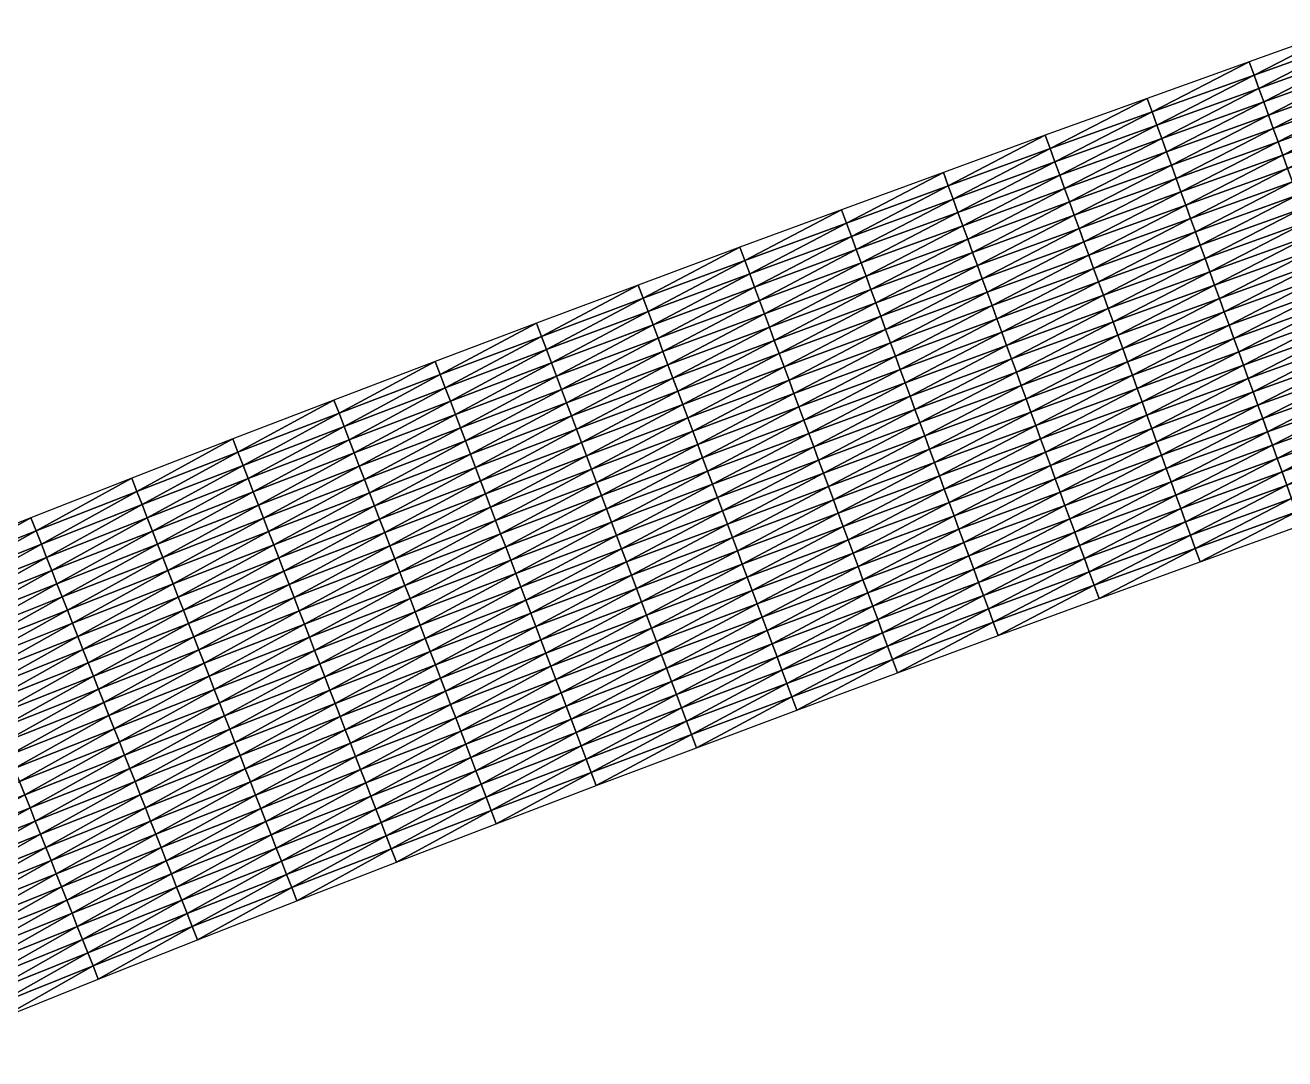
# Model space of a CAD drawing. Header units: metres. Extents: x 479979 to 482619, y 6959976 to 6961524.
# Drawn here: x 480986.1 to 481163.8, y 6960593.7 to 6960739.5 of the extents above; entities that cross this region are included whole.
import ezdxf

# ---------------------------------------------------------------- set-up
doc = ezdxf.new("R2010")
doc.units = ezdxf.units.M

msp = doc.modelspace()

# ---------------------------------------------------------------- meshes
at = {"layer": 'WORKING_PLATFORM_TOP'}
mesh = msp.add_polyface(dxfattribs=at)
corners = [(481155.229, 6960699.085, 7.966), (481169.57, 6960704.245, 7.894), (481168.895, 6960706.128, 7.9), (481154.55, 6960700.967, 7.973), (481168.219, 6960708.01, 7.907), (481153.871, 6960702.848, 7.979), (481167.544, 6960709.893, 7.913), (481153.193, 6960704.729, 7.985), (481166.868, 6960711.775, 7.92), (481152.514, 6960706.611, 7.992), (481166.193, 6960713.658, 7.926), (481151.835, 6960708.492, 7.998), (481165.517, 6960715.54, 7.932), (481151.156, 6960710.373, 8.005), (481164.842, 6960717.423, 7.939), (481150.478, 6960712.255, 8.011), (481164.166, 6960719.305, 7.945), (481149.799, 6960714.136, 7.99), (481163.491, 6960721.187, 7.452), (481149.12, 6960716.017, 7.524), (481162.815, 6960723.07, 7.458), (481148.442, 6960717.899, 7.531), (481162.14, 6960724.952, 7.464), (481147.763, 6960719.78, 7.537), (481161.464, 6960726.835, 7.471), (481147.084, 6960721.661, 7.543), (481160.789, 6960728.717, 7.477), (481146.406, 6960723.543, 7.55), (481160.113, 6960730.6, 7.484), (481145.727, 6960725.424, 7.556), (481159.438, 6960732.482, 7.49), (481145.048, 6960727.305, 7.563), (481158.762, 6960734.365, 7.496), (481183.251, 6960711.267, 7.827), (481182.579, 6960713.15, 7.833), (481181.906, 6960715.034, 7.839), (481181.233, 6960716.917, 7.846), (481180.561, 6960718.801, 7.852), (481179.888, 6960720.684, 7.858), (481179.215, 6960722.568, 7.865), (481178.543, 6960724.451, 7.871), (481177.87, 6960726.335, 7.377), (481177.197, 6960728.218, 7.384), (481176.525, 6960730.102, 7.39), (481175.852, 6960731.985, 7.396), (481175.18, 6960733.869, 7.403), (481174.507, 6960735.752, 7.409), (481173.834, 6960737.636, 7.415), (481173.162, 6960739.519, 7.422)]
mesh.append_faces([[corners[k] for k in face] for face in [(0, 1, 2), (3, 2, 4), (3, 4, 5), (5, 4, 6), (5, 6, 7), (7, 6, 8), (7, 8, 9), (9, 8, 10), (9, 10, 11), (11, 10, 12), (11, 12, 13), (13, 12, 14), (13, 14, 15), (15, 14, 16), (15, 16, 17), (17, 16, 18), (17, 18, 19), (19, 18, 20), (19, 20, 21), (21, 20, 22), (21, 22, 23), (23, 22, 24), (25, 24, 26), (27, 26, 28), (29, 28, 30), (31, 30, 32), (1, 33, 2), (2, 34, 4), (4, 35, 6), (6, 36, 8), (8, 37, 10), (10, 38, 12), (12, 39, 14), (14, 40, 16), (16, 40, 41), (16, 41, 18), (18, 41, 42), (18, 42, 20), (20, 42, 43), (20, 43, 22), (22, 43, 44), (22, 44, 24), (24, 44, 45), (24, 45, 26), (26, 45, 46), (26, 46, 28), (28, 46, 47), (28, 47, 30), (30, 47, 48), (30, 48, 32)]])
mesh = msp.add_polyface(dxfattribs=at)
corners = [(481122.472, 6960699.965, 8.148), (481136.808, 6960705.182, 8.076), (481136.126, 6960707.062, 8.083), (481121.786, 6960701.843, 8.154), (481135.443, 6960708.943, 8.013), (481121.1, 6960703.722, 8.039), (481134.761, 6960710.823, 7.596), (481120.414, 6960705.601, 7.667), (481134.079, 6960712.703, 7.602), (481119.728, 6960707.479, 7.674), (481133.397, 6960714.583, 7.609), (481119.042, 6960709.358, 7.68), (481132.715, 6960716.463, 7.615), (481118.356, 6960711.237, 7.687), (481132.032, 6960718.343, 7.622), (481117.67, 6960713.115, 7.693), (481131.35, 6960720.223, 7.628), (481116.984, 6960714.994, 7.7), (481130.668, 6960722.103, 7.635), (481116.298, 6960716.873, 7.706), (481129.986, 6960723.983, 7.641), (481115.612, 6960718.751, 7.713), (481138.854, 6960699.542, 8.057), (481153.193, 6960704.729, 7.985), (481152.514, 6960706.611, 7.992), (481138.172, 6960701.422, 8.064), (481151.835, 6960708.492, 7.998), (481137.49, 6960703.302, 8.07), (481151.156, 6960710.373, 8.005), (481150.478, 6960712.255, 8.011), (481149.799, 6960714.136, 7.99), (481149.12, 6960716.017, 7.524), (481148.442, 6960717.899, 7.531), (481147.763, 6960719.78, 7.537), (481147.084, 6960721.661, 7.543), (481146.406, 6960723.543, 7.55), (481145.727, 6960725.424, 7.556), (481145.048, 6960727.305, 7.563), (481144.37, 6960729.187, 7.569), (481161.464, 6960726.835, 7.471), (481160.789, 6960728.717, 7.477), (481160.113, 6960730.6, 7.484), (481159.438, 6960732.482, 7.49), (481158.762, 6960734.365, 7.496)]
mesh.append_faces([[corners[k] for k in face] for face in [(0, 1, 2), (0, 2, 3), (3, 2, 4), (3, 4, 5), (5, 4, 6), (5, 6, 7), (7, 6, 8), (7, 8, 9), (9, 8, 10), (9, 10, 11), (11, 10, 12), (11, 12, 13), (13, 12, 14), (13, 14, 15), (15, 14, 16), (15, 16, 17), (17, 16, 18), (17, 18, 19), (19, 18, 20), (19, 20, 21), (22, 23, 24), (25, 24, 26), (25, 26, 27), (27, 26, 28), (27, 28, 1), (1, 28, 29), (1, 29, 2), (2, 29, 30), (2, 30, 4), (4, 30, 31), (4, 31, 6), (6, 31, 32), (6, 32, 8), (8, 32, 33), (8, 33, 10), (10, 33, 34), (10, 34, 12), (12, 34, 35), (12, 35, 14), (14, 35, 36), (14, 36, 16), (16, 36, 37), (16, 37, 18), (18, 37, 38), (18, 38, 20), (33, 39, 34), (34, 40, 35), (35, 41, 36), (36, 42, 37), (37, 43, 38)]])
mesh = msp.add_polyface(dxfattribs=at)
corners = [(481078.158, 6960687.875, 8.139), (481092.456, 6960693.19, 8.102), (481091.762, 6960695.066, 7.811), (481077.459, 6960689.749, 7.883), (481091.067, 6960696.941, 7.817), (481076.76, 6960691.623, 7.889), (481090.373, 6960698.817, 7.824), (481076.06, 6960693.496, 7.896), (481089.678, 6960700.692, 7.83), (481094.54, 6960687.564, 8.285), (481108.841, 6960692.84, 8.213), (481108.151, 6960694.718, 8.219), (481093.845, 6960689.439, 8.291), (481107.461, 6960696.595, 8.226), (481093.151, 6960691.315, 8.298), (481106.771, 6960698.472, 8.069), (481106.08, 6960700.349, 7.739), (481105.39, 6960702.226, 7.745), (481104.7, 6960704.103, 7.752), (481104.01, 6960705.981, 7.758), (481103.32, 6960707.858, 7.765), (481088.983, 6960702.568, 7.837), (481102.63, 6960709.735, 7.771), (481088.289, 6960704.444, 7.843), (481101.94, 6960711.612, 7.778), (481087.594, 6960706.319, 7.85), (481101.25, 6960713.489, 7.784), (481086.9, 6960708.195, 7.856), (481110.221, 6960689.086, 8.2), (481123.844, 6960696.207, 8.135), (481109.531, 6960690.963, 8.206), (481123.158, 6960698.086, 8.141), (481122.472, 6960699.965, 8.148), (481121.786, 6960701.843, 8.154), (481121.1, 6960703.722, 8.039), (481120.414, 6960705.601, 7.667), (481119.728, 6960707.479, 7.674), (481119.042, 6960709.358, 7.68), (481118.356, 6960711.237, 7.687), (481117.67, 6960713.115, 7.693), (481116.984, 6960714.994, 7.7), (481116.298, 6960716.873, 7.706), (481115.612, 6960718.751, 7.713)]
mesh.append_faces([[corners[k] for k in face] for face in [(0, 1, 2), (3, 2, 4), (5, 4, 6), (7, 6, 8), (9, 10, 11), (12, 11, 13), (12, 13, 14), (14, 13, 15), (14, 15, 1), (1, 15, 16), (1, 16, 2), (2, 16, 17), (2, 17, 4), (4, 17, 18), (4, 18, 6), (6, 18, 19), (6, 19, 8), (8, 19, 20), (8, 20, 21), (21, 20, 22), (21, 22, 23), (23, 22, 24), (23, 24, 25), (25, 24, 26), (25, 26, 27), (28, 29, 30), (30, 29, 31), (30, 31, 10), (10, 31, 32), (10, 32, 11), (11, 32, 33), (11, 33, 13), (13, 33, 34), (13, 34, 15), (15, 34, 35), (15, 35, 16), (16, 35, 36), (16, 36, 17), (17, 36, 37), (17, 37, 18), (18, 37, 38), (18, 38, 19), (19, 38, 39), (19, 39, 20), (20, 39, 40), (20, 40, 22), (22, 40, 41), (22, 41, 24), (24, 41, 42), (24, 42, 26)]])
mesh = msp.add_polyface(dxfattribs=at)
corners = [(481053.875, 6960665.916, 8.481), (481068.104, 6960671.293, 8.409), (481067.4, 6960673.165, 8.416), (481070.217, 6960665.677, 8.389), (481084.452, 6960671.011, 8.317), (481083.753, 6960672.885, 8.324), (481069.513, 6960667.549, 8.396), (481083.054, 6960674.759, 8.33), (481068.809, 6960669.421, 8.403), (481082.354, 6960676.633, 8.337), (481081.655, 6960678.506, 8.343), (481080.956, 6960680.38, 8.35), (481066.696, 6960675.036, 8.422), (481080.256, 6960682.254, 8.356), (481065.991, 6960676.908, 8.429), (481079.557, 6960684.128, 8.363), (481065.287, 6960678.78, 8.435), (481078.858, 6960686.001, 8.37), (481064.583, 6960680.652, 8.442), (481078.158, 6960687.875, 8.139), (481063.878, 6960682.524, 8.179), (481077.459, 6960689.749, 7.883), (481063.174, 6960684.396, 7.955), (481076.76, 6960691.623, 7.889), (481062.47, 6960686.268, 7.961), (481076.06, 6960693.496, 7.896), (481061.765, 6960688.14, 7.968), (481075.361, 6960695.37, 7.902), (481061.061, 6960690.011, 7.974), (481074.662, 6960697.244, 7.909), (481060.356, 6960691.883, 7.981), (481073.963, 6960699.118, 7.915), (481059.652, 6960693.755, 7.988), (481073.263, 6960700.991, 7.922), (481058.948, 6960695.627, 7.994), (481072.564, 6960702.865, 7.928), (481058.243, 6960697.499, 8.001), (481094.54, 6960687.564, 8.285), (481093.845, 6960689.439, 8.291), (481093.151, 6960691.315, 8.298), (481092.456, 6960693.19, 8.102), (481091.762, 6960695.066, 7.811), (481091.067, 6960696.941, 7.817), (481090.373, 6960698.817, 7.824), (481089.678, 6960700.692, 7.83), (481088.983, 6960702.568, 7.837), (481088.289, 6960704.444, 7.843), (481087.594, 6960706.319, 7.85), (481086.9, 6960708.195, 7.856)]
mesh.append_faces([[corners[k] for k in face] for face in [(0, 1, 2), (3, 4, 5), (6, 5, 7), (6, 7, 8), (8, 7, 9), (8, 9, 1), (1, 9, 10), (1, 10, 2), (2, 10, 11), (2, 11, 12), (12, 11, 13), (12, 13, 14), (14, 13, 15), (14, 15, 16), (16, 15, 17), (16, 17, 18), (18, 17, 19), (18, 19, 20), (20, 19, 21), (20, 21, 22), (22, 21, 23), (22, 23, 24), (24, 23, 25), (24, 25, 26), (26, 25, 27), (26, 27, 28), (28, 27, 29), (28, 29, 30), (30, 29, 31), (30, 31, 32), (32, 31, 33), (32, 33, 34), (34, 33, 35), (34, 35, 36), (11, 37, 13), (13, 38, 15), (15, 39, 17), (17, 40, 19), (19, 41, 21), (21, 42, 23), (23, 43, 25), (25, 44, 27), (27, 44, 45), (27, 45, 29), (29, 45, 46), (29, 46, 31), (31, 46, 47), (31, 47, 33), (33, 47, 48), (33, 48, 35)]])
mesh = msp.add_polyface(dxfattribs=at)
corners = [(481114.362, 6960677.823, 8.161), (481128.646, 6960683.056, 8.09), (481127.96, 6960684.935, 8.096), (481113.672, 6960679.7, 8.167), (481127.274, 6960686.814, 8.103), (481112.982, 6960681.577, 8.174), (481126.588, 6960688.692, 8.109), (481112.291, 6960683.455, 8.18), (481125.902, 6960690.571, 8.115), (481111.601, 6960685.332, 8.187), (481125.216, 6960692.45, 8.122), (481110.911, 6960687.209, 8.193), (481124.53, 6960694.328, 8.128), (481110.221, 6960689.086, 8.2), (481123.844, 6960696.207, 8.135), (481130.704, 6960677.42, 8.07), (481144.994, 6960682.622, 7.999), (481144.312, 6960684.502, 8.005), (481130.018, 6960679.299, 8.077), (481143.629, 6960686.382, 8.012), (481129.332, 6960681.178, 8.083), (481142.947, 6960688.262, 8.018), (481142.265, 6960690.142, 8.025), (481141.583, 6960692.022, 8.031), (481140.901, 6960693.902, 8.038), (481140.219, 6960695.782, 8.044), (481139.536, 6960697.662, 8.051), (481138.854, 6960699.542, 8.057), (481138.172, 6960701.422, 8.064), (481137.49, 6960703.302, 8.07), (481123.158, 6960698.086, 8.141), (481136.808, 6960705.182, 8.076), (481122.472, 6960699.965, 8.148), (481146.358, 6960678.861, 7.986), (481159.979, 6960685.916, 7.921), (481145.676, 6960680.742, 7.992), (481159.301, 6960687.798, 7.928), (481158.622, 6960689.679, 7.934), (481157.943, 6960691.56, 7.94), (481157.265, 6960693.442, 7.947), (481156.586, 6960695.323, 7.953), (481155.907, 6960697.204, 7.96), (481155.229, 6960699.085, 7.966), (481154.55, 6960700.967, 7.973), (481153.871, 6960702.848, 7.979), (481153.193, 6960704.729, 7.985), (481152.514, 6960706.611, 7.992)]
mesh.append_faces([[corners[k] for k in face] for face in [(0, 1, 2), (3, 2, 4), (5, 4, 6), (7, 6, 8), (9, 8, 10), (11, 10, 12), (13, 12, 14), (15, 16, 17), (18, 17, 19), (18, 19, 20), (20, 19, 21), (20, 21, 1), (1, 21, 22), (1, 22, 2), (2, 22, 23), (2, 23, 4), (4, 23, 24), (4, 24, 6), (6, 24, 25), (6, 25, 8), (8, 25, 26), (8, 26, 10), (10, 26, 27), (10, 27, 12), (12, 27, 28), (12, 28, 14), (14, 28, 29), (14, 29, 30), (30, 29, 31), (30, 31, 32), (33, 34, 35), (35, 36, 16), (16, 37, 17), (17, 37, 38), (17, 38, 19), (19, 38, 39), (19, 39, 21), (21, 39, 40), (21, 40, 22), (22, 40, 41), (22, 41, 23), (23, 41, 42), (23, 42, 24), (24, 42, 43), (24, 43, 25), (25, 43, 44), (25, 44, 26), (26, 44, 45), (26, 45, 27), (27, 46, 28)]])
mesh = msp.add_polyface(dxfattribs=at)
corners = [(481151.815, 6960663.821, 7.434), (481166.087, 6960668.984, 7.363), (481165.409, 6960670.866, 7.37), (481151.133, 6960665.701, 7.441), (481164.73, 6960672.747, 7.376), (481150.451, 6960667.581, 7.447), (481164.051, 6960674.628, 7.382), (481149.769, 6960669.461, 7.454), (481163.373, 6960676.51, 7.389), (481149.087, 6960671.341, 7.46), (481162.694, 6960678.391, 7.395), (481148.405, 6960673.221, 7.467), (481162.015, 6960680.272, 7.402), (481147.722, 6960675.101, 7.473), (481161.337, 6960682.154, 7.408), (481147.04, 6960676.981, 7.48), (481160.658, 6960684.035, 7.915), (481146.358, 6960678.861, 7.986), (481159.979, 6960685.916, 7.921), (481145.676, 6960680.742, 7.992), (481159.301, 6960687.798, 7.928), (481144.994, 6960682.622, 7.999), (481158.622, 6960689.679, 7.934), (481180.378, 6960674.126, 7.291), (481179.703, 6960676.008, 7.298), (481179.027, 6960677.891, 7.304), (481178.352, 6960679.773, 7.311), (481177.676, 6960681.656, 7.317), (481177.001, 6960683.538, 7.324), (481176.325, 6960685.42, 7.33), (481175.65, 6960687.303, 7.336), (481174.974, 6960689.185, 7.843), (481174.299, 6960691.068, 7.849), (481173.623, 6960692.95, 7.856), (481172.948, 6960694.833, 7.862), (481172.272, 6960696.715, 7.868), (481157.943, 6960691.56, 7.94), (481171.597, 6960698.598, 7.875), (481157.265, 6960693.442, 7.947), (481170.921, 6960700.48, 7.881), (481156.586, 6960695.323, 7.953), (481170.246, 6960702.363, 7.888), (481155.907, 6960697.204, 7.96), (481169.57, 6960704.245, 7.894), (481155.229, 6960699.085, 7.966), (481168.895, 6960706.128, 7.9), (481154.55, 6960700.967, 7.973), (481185.942, 6960703.733, 7.801), (481185.269, 6960705.616, 7.808)]
mesh.append_faces([[corners[k] for k in face] for face in [(0, 1, 2), (0, 2, 3), (3, 2, 4), (3, 4, 5), (5, 4, 6), (5, 6, 7), (7, 6, 8), (7, 8, 9), (9, 8, 10), (11, 10, 12), (13, 12, 14), (15, 14, 16), (17, 16, 18), (19, 18, 20), (21, 20, 22), (1, 23, 24), (1, 24, 2), (2, 24, 25), (2, 25, 4), (4, 25, 26), (4, 26, 6), (6, 26, 27), (6, 27, 8), (8, 27, 28), (8, 28, 10), (10, 28, 29), (10, 29, 12), (12, 29, 30), (12, 30, 14), (14, 30, 31), (14, 31, 16), (16, 31, 32), (16, 32, 18), (18, 32, 33), (18, 33, 20), (20, 33, 34), (20, 34, 22), (22, 34, 35), (22, 35, 36), (36, 35, 37), (36, 37, 38), (38, 37, 39), (38, 39, 40), (40, 39, 41), (40, 41, 42), (42, 41, 43), (42, 43, 44), (44, 45, 46), (35, 47, 37), (37, 48, 39)]])
mesh = msp.add_polyface(dxfattribs=at)
corners = [(481021.157, 6960666.233, 8.316), (481035.376, 6960671.705, 8.268), (481034.661, 6960673.573, 8.1), (481037.522, 6960666.102, 8.574), (481051.746, 6960671.525, 8.501), (481051.037, 6960673.395, 8.508), (481036.807, 6960667.97, 8.58), (481050.327, 6960675.265, 8.514), (481036.092, 6960669.837, 8.587), (481049.617, 6960677.135, 8.222), (481048.907, 6960679.004, 8.027), (481048.198, 6960680.874, 8.034), (481033.946, 6960675.441, 8.107), (481047.488, 6960682.744, 8.04), (481033.23, 6960677.308, 8.113), (481046.778, 6960684.614, 8.047), (481032.515, 6960679.176, 8.12), (481046.069, 6960686.484, 8.054), (481031.8, 6960681.044, 8.126), (481045.359, 6960688.354, 8.06), (481031.084, 6960682.911, 8.133), (481044.649, 6960690.224, 8.067), (481030.369, 6960684.779, 8.139), (481043.94, 6960692.093, 8.073), (481029.654, 6960686.647, 8.146), (481053.875, 6960665.916, 8.481), (481067.4, 6960673.165, 8.416), (481053.166, 6960667.785, 8.488), (481066.696, 6960675.036, 8.422), (481052.456, 6960669.655, 8.495), (481065.991, 6960676.908, 8.429), (481065.287, 6960678.78, 8.435), (481064.583, 6960680.652, 8.442), (481063.878, 6960682.524, 8.179), (481063.174, 6960684.396, 7.955), (481062.47, 6960686.268, 7.961), (481061.765, 6960688.14, 7.968), (481061.061, 6960690.011, 7.974), (481060.356, 6960691.883, 7.981), (481059.652, 6960693.755, 7.988), (481058.948, 6960695.627, 7.994), (481058.243, 6960697.499, 8.001)]
mesh.append_faces([[corners[k] for k in face] for face in [(0, 1, 2), (3, 4, 5), (3, 5, 6), (6, 5, 7), (6, 7, 8), (8, 7, 9), (8, 9, 1), (1, 9, 10), (1, 10, 2), (2, 10, 11), (2, 11, 12), (12, 11, 13), (12, 13, 14), (14, 13, 15), (14, 15, 16), (16, 15, 17), (16, 17, 18), (18, 17, 19), (18, 19, 20), (20, 19, 21), (20, 21, 22), (22, 21, 23), (22, 23, 24), (25, 26, 27), (27, 26, 28), (27, 28, 29), (29, 28, 30), (29, 30, 4), (4, 30, 31), (4, 31, 5), (5, 31, 32), (5, 32, 7), (7, 32, 33), (7, 33, 9), (9, 33, 34), (9, 34, 10), (10, 34, 35), (10, 35, 11), (11, 35, 36), (11, 36, 13), (13, 36, 37), (13, 37, 15), (15, 37, 38), (15, 38, 17), (17, 38, 39), (17, 39, 19), (19, 39, 40), (19, 40, 21), (21, 40, 41), (21, 41, 23)]])
mesh = msp.add_polyface(dxfattribs=at)
corners = [(481086.55, 6960665.39, 8.298), (481100.791, 6960670.684, 8.226), (481100.096, 6960672.56, 8.232), (481085.851, 6960667.264, 8.304), (481099.402, 6960674.435, 8.239), (481085.151, 6960669.138, 8.311), (481098.707, 6960676.311, 8.245), (481084.452, 6960671.011, 8.317), (481098.013, 6960678.186, 8.252), (481083.753, 6960672.885, 8.324), (481097.318, 6960680.062, 8.259), (481083.054, 6960674.759, 8.33), (481096.624, 6960681.937, 8.265), (481082.354, 6960676.633, 8.337), (481095.929, 6960683.813, 8.272), (481081.655, 6960678.506, 8.343), (481095.234, 6960685.688, 8.278), (481080.956, 6960680.38, 8.35), (481094.54, 6960687.564, 8.285), (481080.256, 6960682.254, 8.356), (481093.845, 6960689.439, 8.291), (481079.557, 6960684.128, 8.363), (481093.151, 6960691.315, 8.298), (481078.858, 6960686.001, 8.37), (481092.456, 6960693.19, 8.102), (481102.875, 6960665.058, 8.206), (481117.122, 6960670.314, 8.135), (481116.432, 6960672.192, 8.141), (481102.18, 6960666.933, 8.213), (481115.742, 6960674.069, 8.148), (481101.485, 6960668.809, 8.219), (481115.052, 6960675.946, 8.154), (481114.362, 6960677.823, 8.161), (481113.672, 6960679.7, 8.167), (481112.982, 6960681.577, 8.174), (481112.291, 6960683.455, 8.18), (481111.601, 6960685.332, 8.187), (481110.911, 6960687.209, 8.193), (481110.221, 6960689.086, 8.2), (481109.531, 6960690.963, 8.206), (481108.841, 6960692.84, 8.213), (481108.151, 6960694.718, 8.219), (481128.646, 6960683.056, 8.09), (481127.96, 6960684.935, 8.096), (481127.274, 6960686.814, 8.103), (481126.588, 6960688.692, 8.109), (481125.902, 6960690.571, 8.115), (481125.216, 6960692.45, 8.122), (481124.53, 6960694.328, 8.128)]
mesh.append_faces([[corners[k] for k in face] for face in [(0, 1, 2), (3, 2, 4), (3, 4, 5), (5, 4, 6), (5, 6, 7), (7, 6, 8), (7, 8, 9), (9, 8, 10), (9, 10, 11), (11, 10, 12), (11, 12, 13), (13, 12, 14), (13, 14, 15), (15, 14, 16), (15, 16, 17), (17, 16, 18), (19, 18, 20), (21, 20, 22), (23, 22, 24), (25, 26, 27), (28, 27, 29), (28, 29, 30), (30, 29, 31), (30, 31, 1), (1, 31, 32), (1, 32, 2), (2, 32, 33), (2, 33, 4), (4, 33, 34), (4, 34, 6), (6, 34, 35), (6, 35, 8), (8, 35, 36), (8, 36, 10), (10, 36, 37), (10, 37, 12), (12, 37, 38), (12, 38, 14), (14, 38, 39), (14, 39, 16), (16, 39, 40), (16, 40, 18), (18, 41, 20), (31, 42, 32), (32, 43, 33), (33, 44, 34), (34, 45, 35), (35, 46, 36), (36, 47, 37), (37, 48, 38)]])
mesh = msp.add_polyface(dxfattribs=at)
corners = [(480992.788, 6960655.155, 8.419), (481006.96, 6960660.717, 8.366), (481006.233, 6960662.58, 8.245), (480992.054, 6960657.016, 8.318), (481005.506, 6960664.443, 8.252), (480991.32, 6960658.876, 8.324), (481004.778, 6960666.306, 8.259), (480990.586, 6960660.737, 8.331), (481004.051, 6960668.169, 8.265), (480989.852, 6960662.597, 8.338), (481003.323, 6960670.032, 8.272), (480989.118, 6960664.457, 8.344), (481002.596, 6960671.895, 8.278), (480988.384, 6960666.318, 8.351), (481001.868, 6960673.758, 8.285), (481009.143, 6960655.128, 8.719), (481023.321, 6960660.637, 8.646), (481022.6, 6960662.503, 8.653), (481008.415, 6960656.991, 8.725), (481021.878, 6960664.368, 8.659), (481007.688, 6960658.854, 8.732), (481021.157, 6960666.233, 8.316), (481020.436, 6960668.099, 8.173), (481019.715, 6960669.964, 8.179), (481018.993, 6960671.83, 8.186), (481018.272, 6960673.695, 8.192), (481017.551, 6960675.561, 8.199), (481016.829, 6960677.426, 8.206), (481016.108, 6960679.291, 8.212), (481015.387, 6960681.157, 8.219), (481001.141, 6960675.621, 8.292), (481025.485, 6960655.041, 8.626), (481038.953, 6960662.367, 8.56), (481024.763, 6960656.906, 8.633), (481038.238, 6960664.234, 8.567), (481024.042, 6960658.772, 8.64), (481037.522, 6960666.102, 8.574), (481036.807, 6960667.97, 8.58), (481036.092, 6960669.837, 8.587), (481035.376, 6960671.705, 8.268), (481034.661, 6960673.573, 8.1), (481033.946, 6960675.441, 8.107), (481033.23, 6960677.308, 8.113), (481032.515, 6960679.176, 8.12), (481031.8, 6960681.044, 8.126), (481031.084, 6960682.911, 8.133), (481030.369, 6960684.779, 8.139), (481029.654, 6960686.647, 8.146)]
mesh.append_faces([[corners[k] for k in face] for face in [(0, 1, 2), (3, 2, 4), (5, 4, 6), (7, 6, 8), (9, 8, 10), (11, 10, 12), (13, 12, 14), (15, 16, 17), (15, 17, 18), (18, 17, 19), (18, 19, 20), (20, 19, 21), (20, 21, 1), (1, 21, 22), (1, 22, 2), (2, 22, 23), (2, 23, 4), (4, 23, 24), (4, 24, 6), (6, 24, 25), (6, 25, 8), (8, 25, 26), (8, 26, 10), (10, 26, 27), (10, 27, 12), (12, 27, 28), (12, 28, 14), (14, 28, 29), (14, 29, 30), (31, 32, 33), (33, 34, 35), (35, 36, 16), (16, 37, 17), (17, 38, 19), (19, 39, 21), (21, 40, 22), (22, 40, 41), (22, 41, 23), (23, 41, 42), (23, 42, 24), (24, 42, 43), (24, 43, 25), (25, 43, 44), (25, 44, 26), (26, 44, 45), (26, 45, 27), (27, 45, 46), (27, 46, 28), (28, 46, 47), (28, 47, 29)]])
mesh = msp.add_polyface(dxfattribs=at)
corners = [(481123.333, 6960653.42, 7.577), (481137.564, 6960658.634, 7.505), (481136.878, 6960660.512, 7.512), (481122.643, 6960655.297, 7.583), (481136.192, 6960662.391, 7.518), (481121.953, 6960657.174, 7.589), (481135.506, 6960664.27, 7.525), (481121.263, 6960659.052, 7.596), (481134.82, 6960666.148, 7.531), (481120.573, 6960660.929, 7.602), (481134.134, 6960668.027, 7.538), (481119.883, 6960662.806, 7.609), (481133.448, 6960669.906, 7.544), (481119.193, 6960664.683, 7.615), (481132.762, 6960671.784, 7.551), (481118.503, 6960666.56, 7.622), (481132.076, 6960673.663, 8.039), (481117.812, 6960668.437, 8.069), (481131.39, 6960675.542, 8.064), (481117.122, 6960670.314, 8.135), (481130.704, 6960677.42, 8.07), (481116.432, 6960672.192, 8.141), (481130.018, 6960679.299, 8.077), (481115.742, 6960674.069, 8.148), (481129.332, 6960681.178, 8.083), (481115.052, 6960675.946, 8.154), (481128.646, 6960683.056, 8.09), (481151.815, 6960663.821, 7.434), (481151.133, 6960665.701, 7.441), (481150.451, 6960667.581, 7.447), (481149.769, 6960669.461, 7.454), (481149.087, 6960671.341, 7.46), (481148.405, 6960673.221, 7.467), (481147.722, 6960675.101, 7.473), (481147.04, 6960676.981, 7.48), (481146.358, 6960678.861, 7.986), (481145.676, 6960680.742, 7.992), (481144.994, 6960682.622, 7.999), (481144.312, 6960684.502, 8.005), (481162.694, 6960678.391, 7.395), (481162.015, 6960680.272, 7.402), (481161.337, 6960682.154, 7.408), (481160.658, 6960684.035, 7.915)]
mesh.append_faces([[corners[k] for k in face] for face in [(0, 1, 2), (0, 2, 3), (3, 2, 4), (3, 4, 5), (5, 4, 6), (5, 6, 7), (7, 6, 8), (7, 8, 9), (9, 8, 10), (9, 10, 11), (11, 10, 12), (11, 12, 13), (13, 12, 14), (13, 14, 15), (15, 14, 16), (15, 16, 17), (17, 16, 18), (17, 18, 19), (19, 18, 20), (19, 20, 21), (21, 20, 22), (21, 22, 23), (23, 22, 24), (23, 24, 25), (25, 24, 26), (1, 27, 28), (1, 28, 2), (2, 28, 29), (2, 29, 4), (4, 29, 30), (4, 30, 6), (6, 30, 31), (6, 31, 8), (8, 31, 32), (8, 32, 10), (10, 32, 33), (10, 33, 12), (12, 33, 34), (12, 34, 14), (14, 34, 35), (14, 35, 16), (16, 35, 36), (16, 36, 18), (18, 36, 37), (18, 37, 20), (20, 38, 22), (31, 39, 32), (32, 40, 33), (33, 41, 34), (34, 42, 35)]])
mesh = msp.add_polyface(dxfattribs=at)
corners = [(480969.753, 6960630.899, 8.908), (480983.825, 6960636.54, 8.836), (480983.084, 6960638.398, 8.843), (480969.005, 6960632.754, 8.915), (480982.344, 6960640.256, 8.85), (480968.257, 6960634.609, 8.921), (480981.603, 6960642.113, 8.856), (480967.51, 6960636.464, 8.928), (480980.862, 6960643.971, 8.863), (480966.762, 6960638.319, 8.935), (480980.122, 6960645.829, 8.87), (480966.014, 6960640.174, 8.942), (480979.381, 6960647.687, 8.877), (480986.047, 6960630.967, 8.816), (481000.127, 6960636.55, 8.744), (480999.393, 6960638.411, 8.751), (480985.306, 6960632.824, 8.823), (480998.659, 6960640.271, 8.758), (480984.566, 6960634.682, 8.83), (480997.925, 6960642.132, 8.764), (480997.191, 6960643.992, 8.771), (480996.457, 6960645.853, 8.778), (480995.724, 6960647.713, 8.784), (480994.99, 6960649.574, 8.791), (480994.256, 6960651.434, 8.798), (480993.522, 6960653.295, 8.804), (480992.788, 6960655.155, 8.419), (480978.64, 6960649.545, 8.473), (480992.054, 6960657.016, 8.318), (480977.9, 6960651.402, 8.39), (480991.32, 6960658.876, 8.324), (480977.159, 6960653.26, 8.397), (480990.586, 6960660.737, 8.331), (480976.418, 6960655.118, 8.403), (480989.852, 6960662.597, 8.338), (480975.678, 6960656.976, 8.41), (480989.118, 6960664.457, 8.344), (480974.937, 6960658.834, 8.417), (480988.384, 6960666.318, 8.351), (480974.196, 6960660.691, 8.424), (480987.65, 6960668.178, 8.358), (480973.456, 6960662.549, 8.43), (480986.916, 6960670.039, 8.364), (480972.715, 6960664.407, 8.437), (481006.233, 6960662.58, 8.245), (481005.506, 6960664.443, 8.252), (481004.778, 6960666.306, 8.259), (481004.051, 6960668.169, 8.265), (481003.323, 6960670.032, 8.272), (481002.596, 6960671.895, 8.278), (481001.868, 6960673.758, 8.285), (481001.141, 6960675.621, 8.292)]
mesh.append_faces([[corners[k] for k in face] for face in [(0, 1, 2), (3, 2, 4), (5, 4, 6), (7, 6, 8), (9, 8, 10), (11, 10, 12), (13, 14, 15), (16, 15, 17), (16, 17, 18), (18, 17, 19), (18, 19, 1), (1, 19, 20), (1, 20, 2), (2, 20, 21), (2, 21, 4), (4, 21, 22), (4, 22, 6), (6, 22, 23), (6, 23, 8), (8, 23, 24), (8, 24, 10), (10, 24, 25), (10, 25, 12), (12, 25, 26), (12, 26, 27), (27, 26, 28), (27, 28, 29), (29, 28, 30), (29, 30, 31), (31, 30, 32), (31, 32, 33), (33, 32, 34), (33, 34, 35), (35, 34, 36), (35, 36, 37), (37, 36, 38), (37, 38, 39), (39, 38, 40), (39, 40, 41), (41, 40, 42), (41, 42, 43), (26, 44, 28), (28, 45, 30), (30, 46, 32), (32, 47, 34), (34, 48, 36), (36, 49, 38), (38, 50, 40), (40, 50, 51), (40, 51, 42)]])
mesh = msp.add_polyface(dxfattribs=at)
corners = [(481029.812, 6960643.848, 8.587), (481043.96, 6960649.293, 8.514), (481043.245, 6960651.16, 8.521), (481029.091, 6960645.714, 8.593), (481042.53, 6960653.028, 8.528), (481028.37, 6960647.579, 8.6), (481041.814, 6960654.896, 8.534), (481027.648, 6960649.445, 8.607), (481041.099, 6960656.764, 8.541), (481026.927, 6960651.31, 8.613), (481040.384, 6960658.631, 8.547), (481026.206, 6960653.175, 8.62), (481039.668, 6960660.499, 8.554), (481025.485, 6960655.041, 8.626), (481038.953, 6960662.367, 8.56), (481024.763, 6960656.906, 8.633), (481038.238, 6960664.234, 8.567), (481024.042, 6960658.772, 8.64), (481037.522, 6960666.102, 8.574), (481023.321, 6960660.637, 8.646), (481036.807, 6960667.97, 8.58), (481022.6, 6960662.503, 8.653), (481036.092, 6960669.837, 8.587), (481021.878, 6960664.368, 8.659), (481035.376, 6960671.705, 8.268), (481045.391, 6960645.557, 8.501), (481059.553, 6960650.957, 8.429), (481058.843, 6960652.827, 8.435), (481044.676, 6960647.425, 8.508), (481058.134, 6960654.696, 8.442), (481057.424, 6960656.566, 8.449), (481056.714, 6960658.436, 8.455), (481056.004, 6960660.306, 8.462), (481055.295, 6960662.176, 8.468), (481054.585, 6960664.046, 8.475), (481053.875, 6960665.916, 8.481), (481053.166, 6960667.785, 8.488), (481052.456, 6960669.655, 8.495), (481051.746, 6960671.525, 8.501), (481060.263, 6960649.087, 8.422), (481073.739, 6960656.318, 8.357), (481073.035, 6960658.19, 8.363), (481072.331, 6960660.062, 8.37), (481071.626, 6960661.933, 8.376), (481070.922, 6960663.805, 8.383), (481070.217, 6960665.677, 8.389), (481069.513, 6960667.549, 8.396), (481068.809, 6960669.421, 8.403), (481068.104, 6960671.293, 8.409)]
mesh.append_faces([[corners[k] for k in face] for face in [(0, 1, 2), (3, 2, 4), (3, 4, 5), (5, 4, 6), (5, 6, 7), (7, 6, 8), (7, 8, 9), (9, 8, 10), (9, 10, 11), (11, 10, 12), (11, 12, 13), (13, 12, 14), (15, 14, 16), (17, 16, 18), (19, 18, 20), (21, 20, 22), (23, 22, 24), (25, 26, 27), (25, 27, 28), (28, 27, 29), (28, 29, 1), (1, 29, 30), (1, 30, 2), (2, 30, 31), (2, 31, 4), (4, 31, 32), (4, 32, 6), (6, 32, 33), (6, 33, 8), (8, 33, 34), (8, 34, 10), (10, 34, 35), (10, 35, 12), (12, 35, 36), (12, 36, 14), (14, 36, 37), (14, 37, 16), (16, 37, 38), (16, 38, 18), (39, 40, 26), (26, 41, 27), (27, 42, 29), (29, 43, 30), (30, 44, 31), (31, 45, 32), (32, 46, 33), (33, 46, 47), (33, 47, 34), (34, 47, 48), (34, 48, 35)]])
mesh = msp.add_polyface(dxfattribs=at)
corners = [(481066.65, 6960632.258, 7.863), (481080.783, 6960637.599, 7.791), (481080.078, 6960639.471, 7.798), (481065.94, 6960634.128, 7.87), (481079.374, 6960641.343, 7.804), (481065.231, 6960635.998, 7.876), (481078.67, 6960643.215, 7.811), (481064.521, 6960637.868, 7.883), (481077.965, 6960645.087, 7.818), (481063.811, 6960639.738, 7.89), (481077.261, 6960646.958, 7.824), (481063.101, 6960641.608, 7.896), (481076.557, 6960648.83, 7.831), (481062.392, 6960643.477, 7.903), (481075.852, 6960650.702, 7.837), (481061.682, 6960645.347, 7.909), (481075.148, 6960652.574, 8.179), (481060.972, 6960647.217, 8.222), (481074.444, 6960654.446, 8.35), (481060.263, 6960649.087, 8.422), (481073.739, 6960656.318, 8.357), (481059.553, 6960650.957, 8.429), (481073.035, 6960658.19, 8.363), (481058.843, 6960652.827, 8.435), (481072.331, 6960660.062, 8.37), (481058.134, 6960654.696, 8.442), (481071.626, 6960661.933, 8.376), (481057.424, 6960656.566, 8.449), (481070.922, 6960663.805, 8.383), (481056.714, 6960658.436, 8.455), (481070.217, 6960665.677, 8.389), (481056.004, 6960660.306, 8.462), (481069.513, 6960667.549, 8.396), (481094.242, 6960644.779, 7.726), (481093.543, 6960646.652, 7.733), (481092.844, 6960648.526, 7.739), (481092.144, 6960650.4, 7.746), (481091.445, 6960652.274, 7.752), (481090.746, 6960654.147, 7.759), (481090.047, 6960656.021, 7.765), (481089.347, 6960657.895, 8.139), (481088.648, 6960659.769, 8.278), (481087.949, 6960661.643, 8.285), (481087.249, 6960663.516, 8.291), (481086.55, 6960665.39, 8.298), (481085.851, 6960667.264, 8.304), (481085.151, 6960669.138, 8.311), (481084.452, 6960671.011, 8.317), (481083.753, 6960672.885, 8.324)]
mesh.append_faces([[corners[k] for k in face] for face in [(0, 1, 2), (0, 2, 3), (3, 2, 4), (3, 4, 5), (5, 4, 6), (5, 6, 7), (7, 6, 8), (7, 8, 9), (9, 8, 10), (9, 10, 11), (11, 10, 12), (11, 12, 13), (13, 12, 14), (13, 14, 15), (15, 14, 16), (15, 16, 17), (17, 16, 18), (17, 18, 19), (19, 18, 20), (21, 20, 22), (23, 22, 24), (25, 24, 26), (27, 26, 28), (29, 28, 30), (31, 30, 32), (1, 33, 2), (2, 34, 4), (4, 35, 6), (6, 36, 8), (8, 37, 10), (10, 38, 12), (12, 38, 39), (12, 39, 14), (14, 39, 40), (14, 40, 16), (16, 40, 41), (16, 41, 18), (18, 41, 42), (18, 42, 20), (20, 42, 43), (20, 43, 22), (22, 43, 44), (22, 44, 24), (24, 44, 45), (24, 45, 26), (26, 45, 46), (26, 46, 28), (28, 46, 47), (28, 47, 30), (30, 48, 32)]])
mesh = msp.add_polyface(dxfattribs=at)
corners = [(481080.783, 6960637.599, 7.791), (481094.942, 6960642.905, 7.72), (481094.242, 6960644.779, 7.726), (481080.078, 6960639.471, 7.798), (481093.543, 6960646.652, 7.733), (481079.374, 6960641.343, 7.804), (481092.844, 6960648.526, 7.739), (481078.67, 6960643.215, 7.811), (481092.144, 6960650.4, 7.746), (481077.965, 6960645.087, 7.818), (481091.445, 6960652.274, 7.752), (481077.261, 6960646.958, 7.824), (481090.746, 6960654.147, 7.759), (481109.126, 6960648.178, 7.648), (481108.431, 6960650.053, 7.654), (481107.737, 6960651.929, 7.661), (481107.042, 6960653.804, 7.667), (481106.347, 6960655.68, 7.674), (481105.653, 6960657.555, 7.68), (481104.958, 6960659.431, 7.687), (481104.264, 6960661.307, 7.693), (481090.047, 6960656.021, 7.765), (481103.569, 6960663.182, 8.102), (481089.347, 6960657.895, 8.139), (481102.875, 6960665.058, 8.206), (481088.648, 6960659.769, 8.278), (481102.18, 6960666.933, 8.213), (481087.949, 6960661.643, 8.285), (481101.485, 6960668.809, 8.219), (481087.249, 6960663.516, 8.291), (481100.791, 6960670.684, 8.226), (481086.55, 6960665.39, 8.298), (481100.096, 6960672.56, 8.232), (481085.851, 6960667.264, 8.304), (481123.333, 6960653.42, 7.577), (481122.643, 6960655.297, 7.583), (481121.953, 6960657.174, 7.589), (481121.263, 6960659.052, 7.596), (481120.573, 6960660.929, 7.602), (481119.883, 6960662.806, 7.609), (481119.193, 6960664.683, 7.615), (481118.503, 6960666.56, 7.622), (481117.812, 6960668.437, 8.069), (481117.122, 6960670.314, 8.135), (481116.432, 6960672.192, 8.141)]
mesh.append_faces([[corners[k] for k in face] for face in [(0, 1, 2), (3, 2, 4), (5, 4, 6), (7, 6, 8), (9, 8, 10), (11, 10, 12), (1, 13, 14), (1, 14, 2), (2, 14, 15), (2, 15, 4), (4, 15, 16), (4, 16, 6), (6, 16, 17), (6, 17, 8), (8, 17, 18), (8, 18, 10), (10, 18, 19), (10, 19, 12), (12, 19, 20), (12, 20, 21), (21, 20, 22), (21, 22, 23), (23, 22, 24), (23, 24, 25), (25, 24, 26), (25, 26, 27), (27, 26, 28), (27, 28, 29), (29, 28, 30), (29, 30, 31), (31, 32, 33), (13, 34, 35), (13, 35, 14), (14, 35, 36), (14, 36, 15), (15, 36, 37), (15, 37, 16), (16, 37, 38), (16, 38, 17), (17, 38, 39), (17, 39, 18), (18, 39, 40), (18, 40, 19), (19, 40, 41), (19, 41, 20), (20, 41, 42), (20, 42, 22), (22, 42, 43), (22, 43, 24), (24, 44, 26)]])
mesh = msp.add_polyface(dxfattribs=at)
corners = [(481002.329, 6960630.969, 8.724), (481016.417, 6960636.498, 8.652), (481015.69, 6960638.361, 8.659), (481001.595, 6960632.83, 8.731), (481014.963, 6960640.224, 8.666), (481000.861, 6960634.69, 8.738), (481014.235, 6960642.087, 8.672), (481000.127, 6960636.55, 8.744), (481013.508, 6960643.95, 8.679), (480999.393, 6960638.411, 8.751), (481012.78, 6960645.813, 8.686), (480998.659, 6960640.271, 8.758), (481012.053, 6960647.676, 8.692), (480997.925, 6960642.132, 8.764), (481011.325, 6960649.539, 8.699), (480997.191, 6960643.992, 8.771), (481010.598, 6960651.402, 8.705), (480996.457, 6960645.853, 8.778), (481009.87, 6960653.265, 8.712), (480995.724, 6960647.713, 8.784), (481009.143, 6960655.128, 8.719), (480994.99, 6960649.574, 8.791), (481008.415, 6960656.991, 8.725), (480994.256, 6960651.434, 8.798), (481007.688, 6960658.854, 8.732), (480993.522, 6960653.295, 8.804), (481006.96, 6960660.717, 8.366), (480992.788, 6960655.155, 8.419), (481018.6, 6960630.909, 8.366), (481032.697, 6960636.387, 8.316), (481031.976, 6960638.252, 8.567), (481017.872, 6960632.772, 8.639), (481031.255, 6960640.118, 8.573), (481017.145, 6960634.635, 8.646), (481030.533, 6960641.983, 8.58), (481029.812, 6960643.848, 8.587), (481029.091, 6960645.714, 8.593), (481028.37, 6960647.579, 8.6), (481027.648, 6960649.445, 8.607), (481026.927, 6960651.31, 8.613), (481026.206, 6960653.175, 8.62), (481025.485, 6960655.041, 8.626), (481024.763, 6960656.906, 8.633), (481024.042, 6960658.772, 8.64), (481023.321, 6960660.637, 8.646)]
mesh.append_faces([[corners[k] for k in face] for face in [(0, 1, 2), (3, 2, 4), (3, 4, 5), (5, 4, 6), (5, 6, 7), (7, 6, 8), (7, 8, 9), (9, 8, 10), (9, 10, 11), (11, 10, 12), (11, 12, 13), (13, 12, 14), (13, 14, 15), (15, 14, 16), (15, 16, 17), (17, 16, 18), (17, 18, 19), (19, 18, 20), (19, 20, 21), (21, 20, 22), (21, 22, 23), (23, 22, 24), (23, 24, 25), (25, 24, 26), (25, 26, 27), (28, 29, 30), (31, 30, 32), (31, 32, 33), (33, 32, 34), (33, 34, 1), (1, 34, 35), (1, 35, 2), (2, 35, 36), (2, 36, 4), (4, 36, 37), (4, 37, 6), (6, 37, 38), (6, 38, 8), (8, 38, 39), (8, 39, 10), (10, 39, 40), (10, 40, 12), (12, 40, 41), (12, 41, 14), (14, 41, 42), (14, 42, 16), (16, 42, 43), (16, 43, 18), (18, 43, 44), (18, 44, 20)]])
mesh = msp.add_polyface(dxfattribs=at)
corners = [(481024.419, 6960616.005, 8.079), (481038.467, 6960621.463, 8.007), (481037.746, 6960623.329, 8.014), (481023.692, 6960617.868, 8.086), (481037.025, 6960625.194, 8.021), (481022.965, 6960619.731, 8.093), (481036.303, 6960627.06, 8.027), (481022.237, 6960621.594, 8.099), (481035.582, 6960628.925, 8.034), (481021.51, 6960623.457, 8.106), (481034.861, 6960630.79, 8.04), (481052.544, 6960626.88, 7.935), (481051.829, 6960628.748, 7.942), (481051.114, 6960630.616, 7.949), (481050.398, 6960632.484, 7.955), (481049.683, 6960634.351, 7.962), (481048.968, 6960636.219, 7.968), (481048.252, 6960638.087, 7.975), (481034.14, 6960632.656, 8.047), (481047.537, 6960639.954, 7.981), (481033.418, 6960634.521, 8.054), (481046.822, 6960641.822, 8.268), (481032.697, 6960636.387, 8.316), (481046.106, 6960643.69, 8.495), (481031.976, 6960638.252, 8.567), (481045.391, 6960645.557, 8.501), (481031.255, 6960640.118, 8.573), (481044.676, 6960647.425, 8.508), (481030.533, 6960641.983, 8.58), (481043.96, 6960649.293, 8.514), (481029.812, 6960643.848, 8.587), (481043.245, 6960651.16, 8.521), (481029.091, 6960645.714, 8.593), (481066.65, 6960632.258, 7.863), (481065.94, 6960634.128, 7.87), (481065.231, 6960635.998, 7.876), (481064.521, 6960637.868, 7.883), (481063.811, 6960639.738, 7.89), (481063.101, 6960641.608, 7.896), (481062.392, 6960643.477, 7.903), (481061.682, 6960645.347, 7.909), (481060.972, 6960647.217, 8.222), (481060.263, 6960649.087, 8.422), (481059.553, 6960650.957, 8.429)]
mesh.append_faces([[corners[k] for k in face] for face in [(0, 1, 2), (3, 2, 4), (5, 4, 6), (7, 6, 8), (9, 8, 10), (1, 11, 12), (1, 12, 2), (2, 12, 13), (2, 13, 4), (4, 13, 14), (4, 14, 6), (6, 14, 15), (6, 15, 8), (8, 15, 16), (8, 16, 10), (10, 16, 17), (10, 17, 18), (18, 17, 19), (18, 19, 20), (20, 19, 21), (20, 21, 22), (22, 21, 23), (22, 23, 24), (24, 23, 25), (24, 25, 26), (26, 25, 27), (26, 27, 28), (28, 27, 29), (28, 29, 30), (30, 31, 32), (11, 33, 34), (11, 34, 12), (12, 34, 35), (12, 35, 13), (13, 35, 36), (13, 36, 14), (14, 36, 37), (14, 37, 15), (15, 37, 38), (15, 38, 16), (16, 38, 39), (16, 39, 17), (17, 39, 40), (17, 40, 19), (19, 40, 41), (19, 41, 21), (21, 41, 42), (21, 42, 23), (23, 42, 43), (23, 43, 25)]])
mesh = msp.add_polyface(dxfattribs=at)
corners = [(480968.543, 6960593.722, 8.364), (480982.463, 6960599.364, 8.293), (480981.715, 6960601.219, 8.3), (480967.788, 6960595.574, 8.37), (480980.968, 6960603.074, 8.307), (480967.033, 6960597.426, 8.377), (480980.22, 6960604.929, 8.313), (480996.416, 6960604.958, 8.222), (480995.676, 6960606.815, 8.229), (480994.935, 6960608.673, 8.236), (480994.194, 6960610.531, 8.242), (480993.454, 6960612.389, 8.249), (480979.472, 6960606.784, 8.32), (480992.713, 6960614.247, 8.256), (480978.725, 6960608.639, 8.327), (480991.972, 6960616.104, 8.263), (480977.977, 6960610.494, 8.334), (480991.232, 6960617.962, 8.269), (480977.229, 6960612.349, 8.34), (480990.491, 6960619.82, 8.473), (480976.482, 6960614.204, 8.529), (480989.75, 6960621.678, 8.783), (480975.734, 6960616.059, 8.854), (480989.01, 6960623.536, 8.789), (480974.986, 6960617.914, 8.861), (480988.269, 6960625.393, 8.796), (480974.239, 6960619.769, 8.867), (480987.528, 6960627.251, 8.803), (480973.491, 6960621.624, 8.874), (480986.788, 6960629.109, 8.81), (480972.743, 6960623.479, 8.881), (480986.047, 6960630.967, 8.816), (480971.996, 6960625.334, 8.888), (480985.306, 6960632.824, 8.823), (480971.248, 6960627.189, 8.894), (480984.566, 6960634.682, 8.83), (480970.5, 6960629.044, 8.901), (480983.825, 6960636.54, 8.836), (481006.733, 6960619.806, 8.184), (481005.999, 6960621.667, 8.191), (481005.265, 6960623.527, 8.198), (481004.531, 6960625.388, 8.419), (481003.797, 6960627.248, 8.711), (481003.063, 6960629.109, 8.718), (481002.329, 6960630.969, 8.724), (481001.595, 6960632.83, 8.731), (481000.861, 6960634.69, 8.738), (481000.127, 6960636.55, 8.744), (480999.393, 6960638.411, 8.751)]
mesh.append_faces([[corners[k] for k in face] for face in [(0, 1, 2), (3, 2, 4), (5, 4, 6), (1, 7, 8), (1, 8, 2), (2, 8, 9), (2, 9, 4), (4, 9, 10), (4, 10, 6), (6, 10, 11), (6, 11, 12), (12, 11, 13), (12, 13, 14), (14, 13, 15), (14, 15, 16), (16, 15, 17), (16, 17, 18), (18, 17, 19), (18, 19, 20), (20, 19, 21), (20, 21, 22), (22, 21, 23), (22, 23, 24), (24, 23, 25), (24, 25, 26), (26, 25, 27), (26, 27, 28), (28, 27, 29), (28, 29, 30), (30, 29, 31), (30, 31, 32), (32, 31, 33), (32, 33, 34), (34, 33, 35), (34, 35, 36), (36, 35, 37), (11, 38, 13), (13, 39, 15), (15, 40, 17), (17, 41, 19), (19, 42, 21), (21, 43, 23), (23, 44, 25), (25, 44, 45), (25, 45, 27), (27, 45, 46), (27, 46, 29), (29, 46, 47), (29, 47, 31), (31, 48, 33)]])
mesh = msp.add_polyface(dxfattribs=at)
corners = [(480996.416, 6960604.958, 8.222), (481010.402, 6960610.504, 8.151), (481009.668, 6960612.364, 8.158), (480995.676, 6960606.815, 8.229), (481008.934, 6960614.225, 8.164), (480994.935, 6960608.673, 8.236), (481008.2, 6960616.085, 8.171), (480994.194, 6960610.531, 8.242), (481007.466, 6960617.946, 8.178), (480993.454, 6960612.389, 8.249), (481006.733, 6960619.806, 8.184), (480992.713, 6960614.247, 8.256), (481005.999, 6960621.667, 8.191), (480991.972, 6960616.104, 8.263), (481005.265, 6960623.527, 8.198), (480991.232, 6960617.962, 8.269), (481004.531, 6960625.388, 8.419), (480990.491, 6960619.82, 8.473), (481003.797, 6960627.248, 8.711), (480989.75, 6960621.678, 8.783), (481003.063, 6960629.109, 8.718), (480989.01, 6960623.536, 8.789), (481002.329, 6960630.969, 8.724), (481024.419, 6960616.005, 8.079), (481023.692, 6960617.868, 8.086), (481022.965, 6960619.731, 8.093), (481022.237, 6960621.594, 8.099), (481021.51, 6960623.457, 8.106), (481020.782, 6960625.32, 8.112), (481020.055, 6960627.183, 8.119), (481019.327, 6960629.046, 8.126), (481018.6, 6960630.909, 8.366), (481017.872, 6960632.772, 8.639), (481017.145, 6960634.635, 8.646), (481016.417, 6960636.498, 8.652), (481015.69, 6960638.361, 8.659), (481001.595, 6960632.83, 8.731), (481037.746, 6960623.329, 8.014), (481037.025, 6960625.194, 8.021), (481036.303, 6960627.06, 8.027), (481035.582, 6960628.925, 8.034), (481034.861, 6960630.79, 8.04), (481034.14, 6960632.656, 8.047), (481033.418, 6960634.521, 8.054), (481032.697, 6960636.387, 8.316), (481031.976, 6960638.252, 8.567)]
mesh.append_faces([[corners[k] for k in face] for face in [(0, 1, 2), (0, 2, 3), (3, 2, 4), (3, 4, 5), (5, 4, 6), (5, 6, 7), (7, 6, 8), (7, 8, 9), (9, 8, 10), (11, 10, 12), (13, 12, 14), (15, 14, 16), (17, 16, 18), (19, 18, 20), (21, 20, 22), (1, 23, 24), (1, 24, 2), (2, 24, 25), (2, 25, 4), (4, 25, 26), (4, 26, 6), (6, 26, 27), (6, 27, 8), (8, 27, 28), (8, 28, 10), (10, 28, 29), (10, 29, 12), (12, 29, 30), (12, 30, 14), (14, 30, 31), (14, 31, 16), (16, 31, 32), (16, 32, 18), (18, 32, 33), (18, 33, 20), (20, 33, 34), (20, 34, 22), (22, 35, 36), (23, 37, 24), (24, 38, 25), (25, 39, 26), (26, 40, 27), (27, 41, 28), (28, 41, 42), (28, 42, 29), (29, 42, 43), (29, 43, 30), (30, 43, 44), (30, 44, 31), (31, 45, 32)]])

doc.saveas('drawing.dxf')
